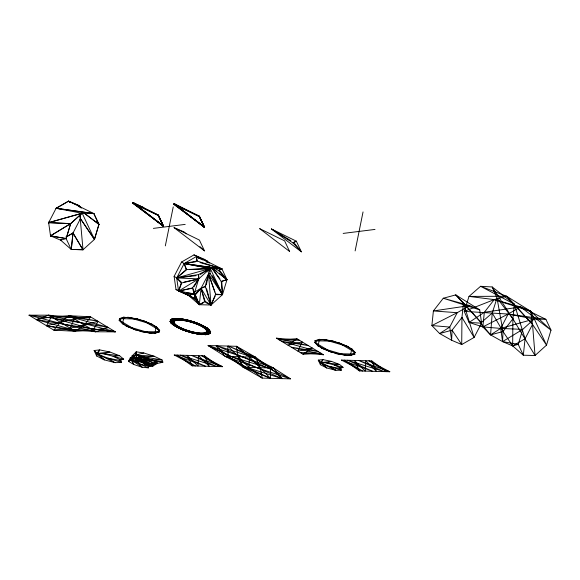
<?xml version="1.0" encoding="UTF-8"?>
<svg xmlns="http://www.w3.org/2000/svg" width="580" height="580" viewBox="0 0 580 580"><rect width="100%" height="100%" fill="white"/><g stroke="black" fill="none" stroke-linecap="round" stroke-linejoin="round"><path stroke-width="0.87" d="M206.654 261.798L206.654 260.724L204.088 259.173L193.995 254.881L181.583 262L174.123 276.363L175.994 289.558L194.96 298.367M198.81 275.797L198.708 278.9L194.213 293.886L195.047 299.316L199.317 304.703L211.033 305.015L222.495 294.64L226.998 279.647L221.893 268.83L193.995 254.881M248.921 367.379L227.86 346.071L228.049 356.454L246.268 367.307L282.192 378.638L270.403 367.952L252.633 357.106L216.833 345.781L267.75 367.88L290.471 378.856L256.462 367.582L225.2 356.374L216.151 345.76L228.049 356.454L243.143 367.227L262.189 378.109L260.21 367.676L255.483 357.178L228.542 346.093L252.633 357.106L273.528 368.032L290.471 378.856L262.189 378.109L248.921 367.379L249.465 357.019L236.625 346.303L208.068 345.549L225.2 356.374L246.268 367.307L270.476 378.327L270.403 367.952L255.483 357.178L236.625 346.303M148.444 366.197L136.518 359.035L135.64 353.532L146.421 362.761L152.997 365.937L143.108 363.109L148.48 366.067L152.997 365.937L150.648 363.399L143.369 360.202L135.445 360.622L155.353 364.552L143.412 357.476L148.444 366.197L148.342 367.865L142.216 367.263L133.762 364.494L128.535 361.405L130.254 357.962L135.314 355.105L154.135 356.221L162.023 359.948L162.886 362.145C151.67 365.697 140.447 361.789 129.456 359.883L128.535 361.405L135.162 358.005L154.135 356.221L143.847 352.988L136.242 351.821L132.153 355.888L131.711 360.296L133.762 364.494L130.254 357.962L143.543 356.86L162.023 359.948L129.456 359.883L135.162 358.005L152.496 360.158L162.886 362.145L155.165 361.195L143.412 357.476L135.64 353.532L136.242 351.821L136.518 359.035L139.345 363.798L142.216 367.263L131.711 360.296L130.254 357.962L135.162 358.005L157.564 363.341L152.997 365.937L148.444 366.197L139.345 363.798L131.711 360.296L135.314 355.105L143.543 356.86L152.496 360.158L157.564 363.341L155.165 361.195L155.353 364.552L146.421 362.761L136.518 359.035L132.153 355.888L143.847 352.988M148.48 366.067L148.342 367.865L139.345 363.798L132.153 355.888L135.314 355.105M71.282 249.465L73.015 233.015L80.468 218.653L79.931 214.527M206.32 284.932L208.524 273.919L208.024 270.403M165.329 245.876L173.239 206.9M355.134 250.908L363.044 211.932M205.523 302.47L211.033 305.015L205.276 286.172L208.524 273.919L210.199 273.281M79.859 214.556L83.02 249.748L71.267 249.436L82.991 249.777L94.475 239.373L98.97 224.358L93.851 213.527M81.976 212.758L94.446 239.366L98.919 224.409L93.829 213.6L82.114 213.222L70.637 223.626L66.135 238.641L71.253 249.472L60.588 240.106L61.378 239.656M48.749 223.496L48.64 222.669L82.128 213.244L70.658 223.633L66.163 238.619L60.588 240.163L50.511 235.835L50.38 235.009M71.282 249.4L72.986 233L82.983 249.748M93.829 213.6L56.108 208.278L48.647 222.648L50.511 235.835L66.192 238.59L50.511 235.879L51.142 236.147M195.047 299.316L188.652 295.401L178.56 291.109L181.279 283.076L198.708 278.9L210.177 268.518L221.893 268.83L218.609 270.679L215.854 268.895M184.469 292.508L178.56 291.109L181.453 283.642M215.209 295.959L211.033 305.015L208.524 273.919L215.644 294.118L211.033 305.015L205.139 301.31L201.064 288.282L208.524 273.919L210.09 273.325L222.495 294.64L216.637 294.662M70.18 328.2L98.078 321.385L93.206 330.267L72.507 329.607L36.272 319.573L51.323 316.832L71.63 317.253L107.757 327.221L53.65 318.231L29 315.187L63.561 324.213L95.707 331.774L108.359 327.584L93.206 330.267L75.248 331.26L53.824 330.158L60.269 322.226L69.129 315.745L97.476 321.023L71.63 317.253L48.582 315.179L29 315.187L53.824 330.158L70.18 328.2L74.414 318.935L90.386 316.745L115.449 331.861L95.707 331.774L72.507 329.607L46.552 325.771L51.323 316.832L69.129 315.745L90.386 316.745M70.688 223.633L48.64 222.669L49.119 221.719M80.025 219.595L80.468 218.653L94.446 239.366M204.058 302.426L199.317 304.703L194.213 293.886L178.56 291.109L176.697 277.914L184.157 263.552L196.562 256.433L206.654 260.724L209.279 263.168M193.93 286.897L198.708 278.9L198.389 274.637L210.177 268.518L209.46 267.199L184.157 263.552L181.583 262M183.969 282.112L198.708 278.9L178.56 291.109L192.422 287.941L198.708 278.9L176.697 277.914L174.123 276.363M163.531 225.895L132.951 202.869L158.275 215.267L163.379 226.091L132.951 202.869L158.391 215.115L163.379 226.091L132.675 203.232L133.233 202.507L158.275 215.267L163.531 225.895L163.234 226.28L132.951 202.869L143.042 207.169L144.355 208.387M137.438 205.798L163.379 226.091L158.391 215.115M173.681 204.319L174.239 203.594L199.281 216.355L204.53 226.983L204.232 227.367L173.957 203.957L199.397 216.202L204.385 227.171L173.681 204.319L199.281 216.355L204.385 227.171L173.957 203.957L199.281 216.355L204.232 227.367M178.444 206.886L204.385 227.171L199.397 216.202M195.982 294.212L201.064 288.282L205.276 286.172M193.821 294.43L195.011 294.205L201.064 288.282L205.697 286.621M181.279 283.076L176.697 277.914L186.231 269.555L210.177 268.518L200.245 274.5M181.221 281.989L176.697 277.914L185.433 270.744M186.064 270.236L186.688 269.722M296.924 338.742L288.071 345.223L302.209 341.932L297.982 351.197L312.185 347.942L303.05 354.257L276.385 338.176L299.425 340.25L279.125 339.829L296.924 338.742L323.51 354.771L300.31 352.604L321.008 353.263L303.05 354.257M75.248 331.26L84.383 324.945L90.632 316.897L74.414 318.935L46.552 325.771L75.248 331.26L48.582 315.179L36.272 319.573L90.422 328.592L115.449 331.861M70.586 223.626L50.511 235.835L70.666 223.605L48.676 222.618M205.139 301.31L199.317 304.703L185.941 293.219M56.137 208.3L68.527 201.188L70.028 202.333M66.033 237.017L73.015 233.015L82.947 249.762M60.603 240.135L61.4 239.721M66.04 237.061L73.007 233.066M194.858 291.841L201.064 288.282L211.033 305.015L206.632 288.818M294.56 243.484L301.296 251.771L271.527 229.064L293.074 242.984L296.315 241.157L301.346 251.821M219.487 269.838L221.893 268.83L196.975 261L184.157 263.552L186.231 269.555M293.937 242.157L296.315 241.157L271.389 228.948M222.423 281.148L226.998 279.647L220.124 271.193M212.12 268.489L221.226 281.43L226.998 279.647L218.609 270.679M48.72 222.582L82.034 213.237M196.062 275.674L176.697 277.914L210.177 268.518L209.438 268.207M178.56 291.109L191.407 288.427M190.639 295.024L188.652 295.401L186.086 293.85M176.697 277.914L198.389 274.637M186.528 269.337L184.157 263.552L195.351 261.921M153.374 228.382L185.194 224.387M343.171 233.414L374.999 229.426M189.624 269.57L210.177 268.518L184.157 263.552L221.893 268.83L200.064 262.588M190.719 295.293L188.652 295.401L194.213 293.886L193.365 288.775M185.013 293.639L194.213 293.886L195.656 298.178M174.254 355.025L204.537 355.83L219.457 366.596L201.688 355.75L222.582 366.683L192.198 365.879L177.103 355.098L195.322 365.958L174.254 355.025L205.516 366.226L180.278 355.185L216.804 366.531L191.639 355.489L222.582 366.683M225.2 356.374L255.483 357.178M341.482 360.093L371.765 360.898L386.686 371.664L368.916 360.818L389.811 371.751L359.426 370.946L344.332 360.165L362.551 371.026L341.482 360.093L372.744 371.294L347.5 360.252L384.033 371.599L358.868 360.557L389.811 371.751M243.143 367.227L270.476 378.327L249.465 357.019L236.343 346.296L238.097 356.714L243.143 367.227L273.528 368.032L282.192 378.638L231.217 356.533L208.068 345.549M210.902 268.243L221.893 268.83L209.46 267.199M215.644 294.118L222.495 294.64L221.77 281.365M186.426 292.856L194.213 293.886L192.422 287.941M56.166 208.249L93.822 213.534M184.157 263.552L206.183 267.583M82.135 213.28L56.093 208.285L68.52 201.144L78.633 205.436L81.251 207.872M276.385 338.176L308.248 345.571L281.452 341.228L318.224 351.589L291.363 347.21L323.51 354.771M48.582 315.179L80.446 322.574L115.203 331.709L90.422 328.592L53.65 318.231M267.75 367.88L231.217 356.533L208.35 345.557L242.585 356.838L273.528 368.032M174.08 227.672L199.404 240.076L204.508 250.893L174.08 227.672L184.172 231.971L186.144 233.798M175.994 289.558L185.31 293.524M132.675 203.232L158.275 215.267L163.234 226.28M259.673 228.643L284.599 240.845L289.63 251.51M93.859 213.556L68.52 201.144L78.605 205.458L81.28 208.002M199.165 216.507L173.957 203.957L204.53 226.983M132.951 202.869L158.159 215.426M196.903 261.036L196.562 256.433L199.897 258.303M200.564 258.68L201.891 259.427M202.558 259.804L203.225 260.181M205.886 261.674L206.552 262.051M271.534 229.049L290.841 240.642M196.975 261L196.562 256.433L200.796 258.97M69.129 315.745L95.707 331.774M198.686 258.049L196.562 256.433L199.317 258.209M196.562 256.433L198.454 257.694M199.085 258.114L199.716 258.542M289.579 251.459L259.818 228.745M212.135 268.308L226.998 279.647L224.373 277.204M68.585 201.166L70.057 202.289M84.107 213.005L98.955 224.337L95.656 221.27L98.948 224.402L84.085 213.041M174.239 203.594L177.038 205.791M133.233 202.507L136.039 204.704M214.274 269.359L216.819 271.418M219.363 273.47L226.998 279.647L222.053 275.34M199.919 246.616L204.508 250.893M162.066 224.866L163.379 226.091M293.074 242.984L301.288 251.778M206.871 261.515L206.654 260.724L207.604 262.015M212.323 268.467L219.885 278.784M207.045 261.892L206.654 260.724L207.567 262.022M80.446 218.674L94.424 239.395M196.294 299.534L199.317 304.703L201.064 288.282L204.276 300.375M212.403 275.696L222.495 294.64L221.226 281.43M359.426 370.946L354.38 360.434L365.204 371.099L365.741 360.738L376.492 371.396L371.765 360.898M192.198 365.879L187.151 355.366L197.976 366.031L198.519 355.671L209.264 366.328L204.537 355.83M209.3 266.38L222.495 294.64L208.524 273.919L214.89 292.074M79.416 207.111L78.605 205.458L78.699 206.328M195.764 296.264L199.317 304.703L195.011 294.205M206.654 260.724L206.93 261.493M208.807 266.858L209.075 267.626M209.612 269.156L210.424 271.454M209.018 269.388L210.09 273.325M78.648 205.48L78.771 206.299M461.955 317.485L461.716 344.549L451.624 340.257L439.618 333.529L431.882 325.561L433.39 310.945L443.272 298.243L455.728 294.901L479.718 309.872L481.581 323.067L474.121 337.43L461.716 344.549L452.081 330.18L439.618 333.529L449.761 327.062L457.214 312.7L469.626 305.58L479.718 309.872L443.272 298.243L469.626 305.58L433.39 310.945L457.214 312.7L431.882 325.561L449.761 327.062L451.624 340.257L452.081 330.18L461.955 317.485L463.471 302.869L455.728 294.901L481.581 323.067L463.471 302.869L474.121 337.43L461.955 317.485M512.901 318.833L512.662 345.905L523.327 355.207L535.043 355.518L546.505 345.136L551 330.15L545.896 319.333L520.572 306.929L494.218 299.599L469.01 296.409L464.232 311.387L469.053 322.458L482.828 326.91L500.707 328.411L522.718 329.396L534.18 319.022L545.896 319.333L508.16 314.048L464.232 311.387L494.218 299.599L506.673 296.25L530.664 311.228L551 330.15L520.572 306.929L484.336 312.294L469.053 322.458L480.661 323.125L492.239 313.012L497.024 298.04L492.195 286.969L480.595 286.295L469.01 296.409L506.673 296.25L532.527 324.423L546.505 345.136L530.664 311.228L520.572 306.929L508.16 314.048L482.828 326.91L480.661 323.125L490.564 334.877L502.57 341.606L512.662 345.905L518.223 344.389L522.718 329.396L502.57 341.606L500.707 328.411L508.16 314.048L534.18 319.022L500.707 328.411L490.564 334.877L482.828 326.91L484.336 312.294L494.218 299.599L530.664 311.228L532.527 324.423L535.043 355.518L512.901 318.833L492.195 286.969L514.416 304.217L525.067 338.785L523.327 355.207L518.223 344.389L502.57 341.606L503.019 331.535L497.024 298.04L512.901 318.833L503.019 331.535L490.564 334.877L492.239 313.012L503.019 331.535L512.662 345.905L525.067 338.785L532.527 324.423L506.673 296.25L480.595 286.295L514.416 304.217L512.901 318.833M96.729 353.546L96.642 355.982L104.277 359.861L115.007 362.645L121.612 362.5L120.473 359.796L113.1 356.279L103.595 353.764L96.729 353.546L99.695 349.892L109.896 352.017L119.531 355.707L123.671 359.15L119.175 360.325L107.815 358.128L97.106 353.887L94.119 350.516L99.695 349.892L96.642 355.982L94.119 350.516L104.277 359.861L97.106 353.887L115.007 362.645L107.815 358.128L121.612 362.5L119.175 360.325L123.671 359.15L113.1 356.279L119.531 355.707L103.595 353.764L109.896 352.017L96.729 353.546M320.464 362.674L320.392 364.711L326.801 367.974L335.805 370.315L341.352 370.192L340.402 367.916L334.211 364.965L326.228 362.855L320.464 362.674L322.951 359.607L331.521 361.391L339.604 364.479L343.084 367.379L339.307 368.365L329.774 366.517L320.784 362.957L318.275 360.122L322.951 359.607L320.392 364.711L318.275 360.122L326.801 367.974L320.784 362.957L335.805 370.315L329.774 366.517L341.352 370.192L339.307 368.365L343.084 367.379L334.211 364.965L339.604 364.479L326.228 362.855L331.521 361.391L320.464 362.674M171.854 319.051L171.216 323.321C181.808 331.332 195.431 334.87 208.604 334.261L209.619 330.1L199.339 323.894L183.78 319.29L172.064 318.978L171.049 323.147L181.337 329.346L196.888 333.95L173.5 325.228L170.034 321.465L171.854 319.051L183.316 319.21L198.889 323.712L209.452 329.918L208.822 334.196L197.352 334.036L181.779 329.534L171.216 323.321L192.002 332.884L201.796 334.609L208.604 334.261L186.535 331.289L173.5 325.228L170.324 319.986L174.805 318.55L183.316 319.21L170.034 321.465L177.161 327.41L192.002 332.884L205.871 334.696L210.344 333.261L209.619 330.1L201.796 334.609L186.535 331.289L170.034 321.465L174.805 318.55L188.667 320.356L198.889 323.712L174.805 318.55L173.5 325.228L181.337 329.346L170.324 319.986C183.889 316.665 198.302 322.364 209.452 329.918L188.667 320.356L170.324 319.986L171.049 323.147L178.879 318.63L194.14 321.958L203.507 325.837L210.634 331.774L208.822 334.196L203.507 325.837L178.879 318.63L172.064 318.978L194.14 321.958L207.176 328.019L210.634 331.774L205.871 334.696L197.352 334.036L210.634 331.774L194.14 321.958L183.78 319.29L207.176 328.019L210.344 333.261L201.796 334.609L177.161 327.41L171.854 319.051M123.859 317.195L122.554 323.872L135.59 329.933L150.851 333.261L159.399 331.905L156.23 326.663L143.195 320.61L127.933 317.282L119.378 318.63L122.554 323.872L119.088 320.117L123.859 317.195L137.721 319.007L152.562 324.488L159.688 330.426L154.925 333.348L141.056 331.535L126.215 326.054L119.088 320.117L135.59 329.933L126.215 326.054L150.851 333.261L141.056 331.535L159.399 331.905L154.925 333.348L156.23 326.663L159.688 330.426L143.195 320.61L152.562 324.488L127.933 317.282L137.721 319.007L119.378 318.63L123.859 317.195M207.176 328.019L205.871 334.696L181.779 329.534L192.002 332.884L210.344 333.261L199.339 323.894L207.176 328.019M319.399 339.336L318.094 346.021L331.129 352.075L346.39 355.402L354.938 354.054L351.77 348.812L338.735 342.751L323.473 339.423L314.925 340.779L318.094 346.021L314.635 342.258L319.399 339.336L333.261 341.149L348.101 346.63L355.228 352.567L350.465 355.489L336.596 353.677L321.755 348.196L314.635 342.258L331.129 352.075L321.755 348.196L346.39 355.402L336.596 353.677L354.938 354.054L350.465 355.489L351.77 348.812L355.228 352.567L338.735 342.751L348.101 346.63L323.473 339.423L333.261 341.149L314.925 340.779L319.399 339.336"/></g></svg>
